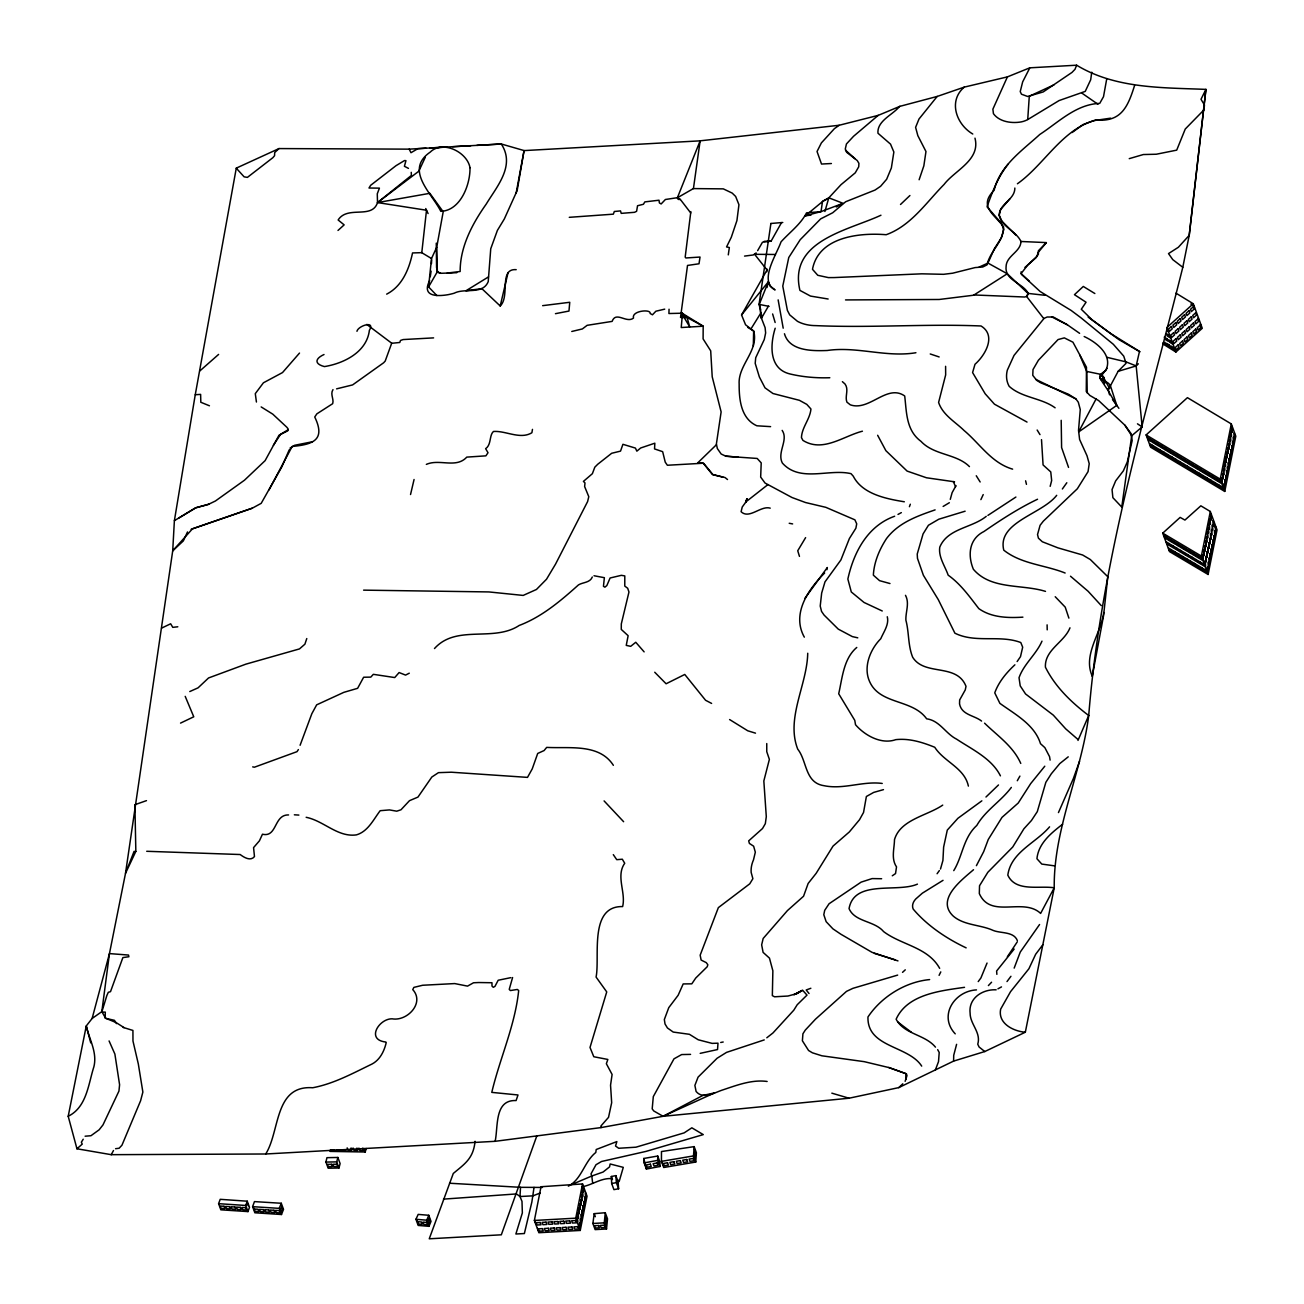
<?xml version="1.0" encoding="UTF-8"?>
<svg xmlns="http://www.w3.org/2000/svg" width="1304" height="1304" viewBox="0 0 1304 1304"><rect width="100%" height="100%" fill="white"/><g stroke="black" fill="none" stroke-linecap="round" stroke-linejoin="round"><path stroke-width="1.5" d="M661.454 1161.359L661.47 1151.546L694.168 1146.623L696.401 1152.769L695.749 1162.043L663.703 1167.504L661.454 1161.359L693.5 1155.914L694.168 1146.623M1021.081 271.835L1021.472 274.345L1040.152 291.509L1071.171 310.466L1081.114 317.899L1113.323 344.289L1123.738 356.139L1126.053 363.311L1118.164 371.265L1107.976 390.385L1116.762 405.381L1078.652 431.934L1096.093 398.926M1014.854 188.037C1014.903 199.854 999.174 203.734 999.19 215.356C1001.896 227.026 1016.305 231.264 1020.934 241.436C1020.82 251.949 1006.183 255.763 1006.085 266.75C1004.65 280.099 1022.45 283.049 1027.992 292.927L1027.324 296.187L1024.732 297.019L975.278 295.014L939.206 299.48L845.53 299.92M659.954 1166.493L657.705 1160.364L657.721 1156.029L643.785 1158.474L644.16 1162.907L646.409 1169.052L659.954 1166.493L659.971 1162.157L657.721 1156.029M1076.615 65.216L1075.001 69.308L1071.986 72.421L1043.216 91.932L1027.666 96.48L1021.472 94.214L1020.233 91.606L1022.662 81.875L1029.834 67.824L1076.615 65.2C1115.572 88.754 1161.913 87.564 1205.923 89.389L1189.215 235.339L1182.793 267.32C1145.76 415.291 1100.869 562.643 1088.726 715.472C1081.342 773.696 1053.485 828.627 1054.235 887.796L1025.335 1032.214L984.813 1051.529L953.615 1061.097L898.749 1087.617L848.986 1098.229L663.084 1116.305L601.03 1127.585L495.145 1141.31L265.706 1153.991L111.231 1154.676L76.952 1148.775L68.199 1116.289L86.276 1025.938L92.128 1018.473L101.826 1011.643L109.454 953.599L125.51 873.338L172.715 550.81L174.377 520.72L195.241 394.819L236.285 168.135L279.007 148.575L409.163 149.145L426.033 148.2M766.752 743.557L766.752 751.674L769.376 759.401L763.834 780.966L766.296 816.663L765.334 823.655L762.514 828.529L748.692 840.868L749.392 843.427L753.63 846.198L755.326 852.18L753.5 859.858A42.152 29.747 -20.1 0 0 751.169 872.441L752.881 878.7L749.751 883.819L718.357 907.633L700.166 955.18L701.128 960.054L706.263 962.629L707.844 964.764L707.208 966.753L695.733 978.049L691.805 983.835L683.182 983.933L678.145 995.262L668.773 1007.65L664.339 1019.532L665.024 1023.966L667.436 1027.959L673.223 1032.067L689.408 1034.3L698.227 1039.777L712.114 1043.379L717.999 1043.184L717.526 1049.557L700.183 1053.355M753.321 345.919L753.647 330.939L747.714 327.353M431.477 263.587L431.657 259.822M542.399 1187.439L520.524 1187.325L519.986 1196.518L521.991 1201.359L522.35 1212.916L515.879 1234.008L524.371 1233.535L531.869 1201.978L534.037 1187.39M1103.754 612.521C1101.016 633.532 1082.613 654.804 1092.263 676.189M1092.279 676.14L1103.543 615.781L1107.813 576.743L1090.323 559.53L1082.63 554.999L1057.935 547.859L1042.336 541.763L1038.424 538.177L1037.528 534.558L1040.087 525.316L1043.314 521.176L1077.332 488.772L1088.058 471.624L1089.231 463.686L1086.998 455.732L1079.614 439.497L1078.522 430.369L1080.266 409.554L1078.31 402.219L1075.898 398.926L1068.481 394.248L1040.543 382.724L1036.713 380.344L1032.768 375.34L1033.013 369.554L1038.408 360.246L1058.066 339.562L1064.325 337.883L1072.931 342.186L1086.476 367.239L1086.265 391.493L1089.834 395.438L1098.653 400.589L1124.912 425.218L1131.024 433.564L1132.182 440.54L1127.292 461.926L1123.347 470.891L1115.653 480.899L1112.051 489.57L1112.882 497.672L1121.766 507.077L1131.693 435.764L1124.928 425.218M807.73 653.255C807.094 684.959 785.66 718.211 797.722 749.132C807.241 761.112 804.698 782.856 824.095 785.709C843.606 789.768 862.775 780.884 882.221 783.443M1027.731 119.463L1029.28 96.268L1054.056 84.809M690.843 211.59L685.187 257.084L685.839 257.98L700.036 257.051L699.009 263.783L687.518 265.445L680.525 317.41L687.143 317.54L703.182 326.196L703.101 338.91L710.696 350.825L712.212 376.791L721.128 411.917L716.385 444.012L717.363 448.576L721.177 454.02L726.002 456.27L757.184 458.454L761.21 462.887L760.672 477.085L765.057 483.05L792.033 497.525L805.513 502.529L825.839 507.337L854.902 519.84L856.712 523.849L855.88 528.218L849.393 538.536L840.901 559.954L824.976 581.894L821.667 593.076L820.216 606.05L821.553 611.413L824.079 615.064L838.276 629.131L852.343 636.596L857.771 637.835M775.195 328.217C770.11 344.582 768.643 368.918 790.045 373.971A138.126 97.49 -20.1 0 0 829.817 377.736M669.05 309.227L668.919 313.53L682.481 313.204L681.226 327.532L703.182 326.196L681.356 312.764L689.686 326.848L687.126 317.573L681.356 312.764M606.523 1228.987L604.274 1222.842L605.268 1212.72L594.216 1213.649L592.88 1223.478L595.129 1229.607L606.523 1228.987L607.517 1218.849L605.268 1212.72M1106.672 79.202L1103.51 96.692L1099.728 103.375C1076.061 104.287 1058.685 122.12 1039.777 134.475C1022.206 150.547 999.875 165.706 994.137 190.286C978.505 205.885 993.338 213.579 1003.558 226.717C1004.113 241.24 989.948 251.053 986.998 264.891L982.76 266.994L975.099 267.581L952.735 273.188L943.574 274.313L921.765 273.824L834.136 277.573L828.399 277.605L817.771 275.291L812.49 269.309C818.602 236.709 859.613 232.536 886.182 234.72C910.974 225.771 926.329 202.413 944.096 184.418C954.919 170.188 980.657 160.099 974.984 138.142M766.85 271.819L767.127 269.146M436.873 295.584L428.576 286.913L431.51 258.534L436.726 247.238L443.197 211.786L429.847 193.318L377.508 202.576C372.015 219.659 347.581 205.103 338.143 219.985L344.142 224.875L337.997 230.449M495.145 1141.277C498.307 1126.77 494.183 1099.533 516.091 1100.56L517.998 1094.969L491.787 1092.377C499.807 1058.408 515.031 1025.71 518.682 990.518L517.329 989.459L510.402 990.551L509.228 989.394L512.586 977.527M728.284 254.883L729.343 247.515L726.556 246.945L731.299 237.263L736.923 220.588L738.944 204.712L735.652 196.464L732.196 193.09L723.312 188.868L693.435 188.591L700.134 140.832L839.157 125.265L878.228 115.371L899.874 106.341L937.185 96.447L964.308 87.107L1007.405 76.887L1029.834 67.808M770.892 223.489L759.156 303.75L761.438 318.225L765.106 327.663L765.644 332.927L764.274 339.513L755.717 357.72L755.195 363.343L759.384 377.019L765.008 387.842L772.962 393.515L799.401 400.312L806.785 404.37L810.941 409C810.012 419.301 801.83 427.321 801.455 437.622L802.938 440.393C822.71 452.83 843.264 436.139 862.417 431.2M430.255 276.79L431.102 271.118M429.668 280.572C421.257 296.807 437.378 296.513 448.022 294.688A54.312 38.338 -20.1 0 0 454.167 293.221C464.925 287.63 482.578 295.193 488.234 281.631L490.744 248.738L497.394 230.4L504.338 218.942L517.166 190.531L524.061 150.596L700.134 140.848L677.379 197.784L680.329 199.43L690.729 212.959M826.948 569.701L827.323 567.517L804.861 598.389M532.472 429.375L531.885 432.749C520.198 439.856 505.707 430.532 493.466 431.477C489.13 435.21 491.543 444.713 485.642 448.674L488.006 452.716L485.903 455.846L466.783 457.117C456.156 468.788 439.497 458.535 426.343 464.387M516.123 193.22L524.061 150.563L501.306 143.994L417.899 148.656L410.988 152.715L409.179 149.129M746.98 498.845L745.611 502.382L746.98 498.796L745.969 501.828L767.942 484.599M516.205 269.667C498.536 268.249 510.304 296.464 500.214 305.984L481.828 288.624L465.935 290.776L488.511 276.888M534.379 1220.462L541.013 1186.738L582.546 1183.934L587.044 1196.192L580.247 1230.438L538.862 1232.72L534.379 1220.462L575.749 1218.164L580.247 1230.438M575.749 1218.164L582.546 1183.934M1208.107 574.477L1201.375 556.074L1210.308 511.494L1200.854 505.822L1184.928 520.068L1180.136 517.395L1162.728 533.157L1169.46 551.559L1208.107 574.477L1217.039 529.88L1210.308 511.494M1224.749 491.429L1220.251 479.155L1231.302 423.93L1187.422 397.671L1146.118 434.933L1150.601 447.19L1224.749 491.429L1235.801 436.188L1231.302 423.93M767.029 287.516L768.333 281.827L770.028 285.983L774.609 289.537M325.918 1162.076L326.945 1157.675L337.866 1157.463L340.116 1163.592L338.958 1168.009L328.168 1168.221L325.918 1162.076L336.709 1161.88L338.958 1168.009M410.532 494.526L414.069 479.497M500.198 306.032L508.071 272.585M1050.176 486.343L1051.66 480.54L1050.763 471.918L1043.07 464.941L1041.505 439.644M336.709 1161.88L337.866 1157.463M956.598 1044.325L953.713 1055.343L953.599 1061.13M92.128 1018.473L109.454 953.599L128.493 955.05L128.9 956.729L122.869 957.592L110.514 991.659L108.297 992.311L106.879 995.474L101.793 1012.034L105.298 1012.132L105.151 1018.033L116.04 1022.532L124.043 1027.601M950.274 499.351L952.132 492.635L956.028 485.593M1014.17 968.106L1020.266 952.067L1039.565 924.52M824.91 211.476L828.806 197.817L843.036 203.31L820.982 211.639L806.557 212.829C800.689 224.321 789.605 232.357 781.031 241.859C776.483 254.883 758.504 281.191 775.081 289.977M329.961 1151.399L365.202 1152.002L366.294 1148.563M536.906 1135.67L501.323 1234.806L429.244 1238.8L453.287 1173.47C464.827 1163.755 473.401 1158.555 475.047 1141.31M306.782 638.553L304.892 644.192L299.464 648.919L245.853 664.16L208.542 677.966L198.061 687.844L189.765 691.56M919.124 179.74L923.851 165.836L925.97 151.525L917.837 135.649L915.604 127.352L918.994 119.023L937.201 96.414M247.972 1211.595L245.739 1205.466L247.255 1201.196L220.213 1199.321L218.599 1203.674L220.832 1209.819L247.972 1211.595L249.488 1207.325L247.255 1201.196M940.494 869.018L942.922 860.461L943.623 847.127L947.291 830.094L957.918 818.293L981.847 800.835M976.403 865.66L983.689 851.642L988.269 839.483L1001.994 817.38L1018.212 803.052L1030.665 783.639L1044.781 766.214M909.41 506.702L910.322 504.224M252.601 1206.656L254.459 1201.603L281.273 1203.266L283.522 1209.395L281.485 1214.513L254.85 1212.785L252.601 1206.656L279.252 1208.368L281.485 1214.513M279.252 1208.368L281.273 1203.266M187.515 531.934L183.31 540.932L172.698 550.826L192.47 528.821L252.291 508.185L261.191 503.344L281.762 466.995L289.243 449.831M300.099 745.269L311.835 713.712L316.66 704.845L343.848 692.342L357.622 688.316L363.637 677.232L370.792 677.118L373.335 674.331L394.737 677.558L399.105 672.554L405.577 675.097L409.277 673.19M265.706 1153.991C280.132 1131.236 274.084 1085.026 312.715 1087.748C333.775 1083.787 352.862 1073.274 371.982 1064.048C380.034 1059.826 384.256 1051.073 386.228 1042.581L385.837 1042.026C365.511 1039.875 379.219 1018.391 392.211 1018.831C407.255 1021.472 424.908 1002.906 412.765 989.606L413.873 987.389L422.659 985.254L454.737 983.575L467.533 986.117L473.515 982.776L478.764 982.531L491.967 982.743L491.999 986.068L493.303 987.307L494.966 986.378L498.177 980.249L510.858 977.641M760.835 310.238L759.254 304.37L768.333 281.827L741.552 314.965L745.562 324.777L753.761 331.183C758.798 351.118 737.901 364.973 739.156 384.207C739.075 399.497 740.916 418.666 756.874 425.789L770.599 426.636M987.046 963.053L980.901 977.967L978.228 981.586M805.611 537.623L797.738 550.744L799.466 556.384M428.983 1226.331L426.734 1220.202L428.788 1215.279L418.193 1214.399L415.927 1219.289L418.176 1225.434L428.983 1226.331L431.021 1221.408L428.788 1215.279M979.108 267.092L987.959 263.082L1007.275 273.758L1027.992 293.4L1026.688 296.546L1043.787 318.616M1134.578 85.477C1127.764 107.335 1121.016 122.12 1096.093 120.033C1062.336 128.754 1044.553 164.548 1017.413 183.766M1077.984 740.444L1088.726 715.472M987.959 263.082L994.284 248.836L1001.358 237.833L1003.721 229.422L1001.325 223.196L987.046 206.798C992.295 191.949 998.114 176.61 1008.155 164.141M905.139 1081.309L906.997 1075.653L906.443 1073.86L888.904 1067.569L864.275 1061.668L821.911 1055.8L812.392 1052.801L808.561 1050.486L802.384 1040.771L802.922 1033.795L805.269 1030.111L815.489 1019.174L846.492 991.382L852.914 988.334L897.657 975.099M1058.457 812.588L1073.339 778.618L1079.549 761.308M980.885 499.628L983.216 494.591M425.234 157.393L418.796 171.231L377.508 202.576L377.28 193.807L379.431 188.135L368.983 188.02L370.678 185.282L396.008 165.69L404.484 160.571L405.935 160.653L404.419 166.293L408.462 168.379M135.812 851.447L125.51 873.338L134.051 851.43L135.844 851.414L134.899 804.731M180.539 723.101L193.758 716.792L185.201 696.352M935.375 1069.965L938.521 1061.619L939.206 1052.491L937.674 1049.655M939.092 975.343L940.787 971.904M1069.981 627.811C1064.292 642.383 1044.471 649.767 1045.417 667.192C1055.213 686.866 1071.383 702.416 1088.726 715.521M757.624 250.661L762.481 242.218L771.316 241.142M1040.608 913.452L1054.235 887.796C1039.125 885.416 1015.637 892.246 1007.813 875.131C1010.991 851.985 1035.963 842.971 1049.573 826.834M269.064 489.848L292.161 446.441C313.775 444.517 325.625 439.546 314.737 416.987L316.872 413.841L332.667 403.686C334.215 399.073 329.896 394.281 332.993 389.619M111.215 1154.725L113.497 1150.519M298.372 749.572L297.002 751.658L254.41 767.208L252.699 766.882M781.52 222.593L771.251 240.865L764.16 241.37M1017.299 780.721L1019.907 776.108M741.552 314.965L767.013 269.961L754.608 254.313L775.44 254.476M1007.405 76.887L992.882 109.161L993.436 113.676C998.994 121.37 1010.176 123.342 1019.239 122.201A15.99 11.296 -20.1 0 0 1029.215 118.664L1059.109 100.555L1085.238 91.394L1090.682 79.788L1091.758 72.209M428.576 286.913L437.345 271.705L436.726 247.238M761.226 313.286L761.438 318.241L768.382 306.195M1041.994 641.144C1036.158 654.526 1023.836 663.948 1019.027 677.721L1020.217 685.871L1025.547 693.956L1053.322 715.146L1065.694 728.838L1077.837 739.352M751.137 328.641L761.357 312.194M83.228 1139.223L81.353 1142.222L82.233 1144.113L76.936 1148.808M1010.942 976.288L1006.998 981.57M745.643 502.333L742.237 507.012L741.096 511.706C749.262 519.628 760.754 505.284 770.224 508.152M273.384 445.283L280.604 434.265L288.233 429.701M1007.356 956.777L1017.25 941.895M592.309 577.036C589.978 582.855 583.002 582.154 578.487 584.893C560.638 600.899 541.91 616.841 519.188 625.464C493.303 642.497 456.384 624.078 434.493 648.544M1107.014 368.364L1099.696 377.997L1107.976 390.385M953.762 870.632C962.662 856.109 963.2 837.836 976.81 825.432C985.433 810.387 1000.95 801.308 1011.35 787.404M542.643 305.658L569.75 302.283L568.968 311.053L555.455 313.677M1017.12 661.552L1020.494 656.662L1022.678 647.192L1020.787 642.53C999.744 634.51 975.751 643.459 954.903 633.19L938.277 599.612L923.379 575.276L917.462 558.324L917.234 554.021L923.069 533.939L928.432 525.267L938.831 519.204L965.123 511.201M1062.369 488.984L1066.819 482.757M937.087 873.729L939.353 870.583M1042.825 944.781L1035.653 954.284L1028.905 968.758L1010.535 991.692L1000.673 1009.117C997.658 1023.347 1013.159 1031.236 1025.319 1032.23M964.308 87.091C947.975 100.881 956.191 124.287 972.768 134.019M1009.899 198.713L1000.608 209.618L999.19 215.225L1001.863 221.109L1015.718 234.981M824.65 573.026C808.35 589.229 791.3 613.776 804.323 637.151M299.512 353.074L282.512 372.569L263.424 382.789L255.291 393.645L256.432 402.023M1014.153 949.084L996.615 971.007L996.875 974.349M973.517 869.719C961.309 880.298 935.538 899.646 953.387 916.223C964.406 925.53 980.412 924.601 993.24 930.453C1000.836 933.534 1013.844 931.333 1017.381 940.673M909.915 195.518L900.51 204.483M988.399 985.579L991.578 982.222M902.792 1083.787L898.749 1087.634M1046.346 242.625L1038.375 250.792L1038.391 254.166L1035.946 257.817L1024.944 267.418M985.971 797.021L998.489 784.959M856.761 647.452C843.558 658.634 842.351 677.901 838.7 693.777L854.772 720.362L855.522 724.731C864.829 735.537 881.471 744.763 895.799 739.645C909.377 738.145 922.466 742.302 934.74 747.257C944.161 761.976 964.52 767.795 968.383 786.1M1135.621 366.457L1138.327 363.816M716.434 444.713L697.803 462.806L703.638 463.327L712.978 474.705L722.905 477.117M1014.887 664.812C1006.411 672.734 998.685 681.862 994.756 692.864L999.891 703.361C1015.115 714.364 1034.626 724.649 1040.494 743.688L1044.863 747.648L1049.557 756.646L1050.111 760.118M756.157 252.927L753.288 254.965L744.551 256.089M289.993 448.12L294.688 445.267L312.406 441.763M902.531 972.344L905.269 969.834M218.599 354.427L200.066 370.743M1193.29 303.75L1166.917 327.5L1175.898 352.031L1202.272 328.282L1193.29 303.75L1175.996 293.172M878.244 115.322L853.582 136.268L846.443 143.962L845.285 149.015L846.638 152.275L857.233 160.539L858.928 163.342L858.717 166.798L855.245 172.845L841.015 184.679L828.138 198.583L822.514 201.386L821.031 211.607L805.318 215.779L823.215 200.995L828.806 197.817M1101.277 379.953L1104.195 377.378M1056.696 495.324C1042.108 514.232 996.924 522.154 1003.77 550.158C1021.244 564.094 1044.96 564.925 1065.14 573.026M568.365 1186.167C581.812 1179.224 584.208 1161.652 595.798 1152.475L596.205 1149.509L616.857 1141.587L615.537 1146.037L618.699 1148.27L635.944 1147.194L684.127 1132.883L691.853 1127.813L703.263 1134.61L646.002 1151.399L601.535 1161.489L595.993 1164.733L591.005 1173.861L591.788 1176.012L603.116 1172.019L609.555 1166.884L610.158 1163.983L623.279 1167.357L619.139 1181.587L617.493 1179.615M1131.693 435.764L1142.174 426.881L1136.175 365.935L1139.484 351.428L1110.633 333.514L1092.181 319.904L1081.293 309.26L1086.053 302.235L1074.463 294.688L1083.298 286.456L1094.855 293.53M766.801 1037.788L772.962 1032.964L793.794 1010.192L797.2 1004.748L806.997 995.115L802.563 990.176L797.249 993.518L787.991 996.028L774.527 996.794L772.343 995.62L772.864 970.795L769.458 958.13L763.101 952.376L761.65 944.846L763.182 938.456L787.453 910.567L803.557 896.239L808.138 883.476L816.174 873.305L833.028 846.1L849.311 831.968L859.532 819.694L863.541 812.473L866.378 796.499L873.696 792.408L883.476 789.637M279.007 148.526L274.704 152.568L274.557 155.714L272.878 157.67L247.401 177.393L244.125 176.839L236.268 168.183M1068.237 756.842L1059.777 763.59L1051.334 773.761L1045.841 782.335L1037.299 811.626L1031.448 820.509L1023.884 828.822L1012.719 847.029L987.829 872.294L979.532 885.742L979.32 893.582C990.714 919.173 1022.548 897.38 1040.217 913.028M1062.63 824.209C1051.252 833.044 1038.44 843.313 1036.941 858.733L1041.782 864.079L1054.284 865.823M899.89 106.309L899.157 106.879C892.588 114.882 876.875 120.962 877.967 133.236L890.534 144.141L893.859 152.014L891.365 167.955L886.655 179.251L880.607 186.276L875.033 190.058L845.66 201.745L832.702 212.764L820.672 218.876L800.216 239.691L788.757 257.524L782.775 286.098L787.388 310.401L789.719 314.883L797.445 321.306A40.831 28.818 -20.1 0 0 815.864 325.625C870.844 328.021 926.362 323.685 981.048 325.984C996.794 335.617 985.123 355.356 975.001 364.272L972.588 372.569L985.172 393.775L994.463 404.191L1027.03 422.072M324.011 354.525C315.193 358.502 313.971 363.881 324.419 366.587C343.718 363.474 366.815 352.194 369.374 330.336C375.715 320.034 358.046 325.837 356.954 331.297M1072.116 132.535L1082.988 124.597L1093.893 120.604L1110.633 118.175M1015.897 497.052L987.91 515.39M839.157 125.314L834.397 128.656L821.39 142.902L817.037 151.508L821.52 164.043L831.398 163.522M892.295 875.783L895.538 873.566L896.516 866.883C890.925 858.668 894.365 848.741 894.495 839.662C900.249 819.531 927.144 815.799 942.727 805.106M386.669 294.133C402.219 286.212 409.146 268.999 412.537 252.943L422.235 252.65M68.199 1116.273C86.814 1107.145 88.297 1084.146 93.904 1066.705C97.425 1052.328 89.308 1039.5 86.276 1025.971L90.742 1042.874M973.713 295.16L1007.275 273.758M943.036 880.33L922.384 893.159L915.734 899.01A14.002 9.878 -20.1 0 0 913.207 909.1C927.274 925.726 946.622 938.619 966.15 947.861M179.104 517.835L195.535 507.875L208.004 504.566L215.388 501.013L244.451 480.231L265.12 460.638L279.007 435.226L287.76 430.825L288.135 428.902L286.815 427.223L272.797 414.167L261.175 406.929M174.394 520.671L195.877 507.745L209.259 504.029M943.134 506.441L949.345 502.725M986.231 516.368C971.773 528.12 947.584 528.25 939.76 547.175C938.293 557.069 945.058 566.148 948.171 575.162C960.836 584.176 969.54 596.678 978.815 608.609C991.447 617.656 1007.992 618.096 1022.906 617.151M677.379 197.784L693.451 188.542M1037.544 499.236C1018.652 508.267 1001.162 519.66 983.917 531.527C968.839 539.008 967.633 555.439 973.371 569.261C991.024 589.962 1021.602 583.947 1045.498 591.38M997.935 988.839L1001.488 986.9M836.239 206.994L841.341 204.223M161.566 628.12L170.661 623.785L172.78 627.354L177.8 626.784M894.658 516.237C867.453 525.887 853.647 552.505 847.861 579.058L851.3 591.967L864.047 602.464L882.254 610.989M898 514.428L901.341 512.619M663.084 1116.305L702.856 1095.441L714.625 1092.866L663.084 1116.305L653.744 1110.943L652.196 1108.873L653.304 1096.615L673.972 1058.848L681.666 1054.561L690.566 1054.382M612.391 1178.669C601.128 1177.512 592.195 1185.238 581.649 1186.836M433.596 337.883L403.132 339.562L400.524 340.442L399.774 342.479L391.673 343.294L385.202 361.078L383.62 362.789L352.602 384.908L336.595 388.853M880.95 215.225C848.187 230.515 788.187 240.653 799.922 290.385L810.485 296.073L828.138 299.007M764.242 1039.907L726.556 1052.377L717.102 1058.245L698.064 1077.153L694.885 1085.401L696.108 1091.481C702.84 1099.549 713.956 1093.013 721.552 1090.323C736.108 1085.531 751.544 1079.304 767.127 1081.472M571.592 1184.586L591.788 1176.012L592.668 1183.184M540.247 1192.964L533.043 1195.833L519.986 1196.518L516.498 1193.926L443.49 1199.126M935.115 509.88C917.071 516.123 898.472 522.725 886.524 538.552C879.434 549.391 874.022 562.106 873.354 575.162L879.548 580.655L889.98 583.54M252.308 508.185L191.117 529.294M134.915 804.698L146.472 800.64M810.843 988.269L806.198 989.981L809.034 993.518M1118.131 371.33L1136.175 365.935L1125.955 361.86L1106.672 357.247M85.102 1136.208L90.97 1135.719L99.137 1129.802L102.983 1124.912L118.941 1091.089L119.593 1084.749L114.882 1054.056L109.08 1040.934M1129.248 158.648L1143.315 154.54L1156.322 154.231L1176.713 150.139L1185.254 129.031L1203.967 109.895L1204.456 104.956L1201 99.283L1205.923 89.357L1189.215 235.339L1178.36 247.271L1168.514 253.595L1172.785 259.643L1182.793 267.287M571.771 331.477L582.383 328.934L587.126 325.332L612.13 321.387C615.961 310.743 626.507 323.702 633.483 318.062C631.38 310.645 651.364 308.836 650.109 313.482L652.473 314.802L655.879 311.216L664.714 309.146M917.429 884.128C897.201 893.061 854.316 879.092 849.051 908.611C854.821 922.124 874.365 920.575 883.607 931.594C901.602 945.155 927.894 947.111 939.662 968.35M611.348 1176.501L615.83 1175.621L618.08 1181.75L618.618 1188.775L613.923 1189.639L611.674 1183.51L611.348 1176.501L612.472 1179.566M644.16 1162.907L657.705 1160.364M720.721 1042.483L723.198 1042.01M611.674 1183.51L616.368 1182.646L618.618 1188.775M976.468 989.899C954.332 991.056 938.277 1015.897 955.229 1033.844M929.638 979.581C905.139 981.912 881.308 996.941 867.959 1016.99C867.03 1047.731 908.334 1045.384 921.7 1066.118M996.158 989.817C982.45 989.084 968.318 998.228 970.111 1013.192C970.127 1024.39 981.276 1032.377 977.755 1044.178L979.092 1047.014L984.83 1051.578M115.567 1148.71L119.137 1148.237L121.957 1145.205L140.587 1100.788L142.869 1092.067L138.322 1063.982L132.975 1041.032L132.926 1030.437L123.179 1027.422M805.318 215.779L811.023 215.078M447.272 273.058L460.149 271.493C460.067 246.749 472.325 223.75 486.229 204.092C497.085 186.162 515.52 165.657 501.306 144.027L476.889 145.363M288.575 814.935C273.693 814.511 277.328 837.755 262.463 834.218L259.431 840.819L253.563 847.616L254.476 856.581C250.466 861.553 243.946 857.331 240.164 854.527L146.716 851.284M964.52 987.324C940.657 990.812 907.421 994.088 896.125 1019.223C904.226 1034.496 924.797 1034.251 935.473 1047.145M195.258 394.753L200.62 394.378L200.816 402.268L209.439 405.788M770.908 223.473L782.775 222.495M915.93 352.732C886.101 357.687 856.924 346.114 827.176 350.499C812.376 351.02 789.442 351.2 784.454 333.742M569.277 217.328L613.336 214.166L614.331 211.492L620.508 210.906L621.226 213.367L634.559 212.307L636.613 211.297L637.542 205.739L643.426 204.272L644.844 201.892L659.009 200.213L659.384 202.935L661.144 203.962L665.399 199.496L677.053 197.735L678.292 199.43L680.313 199.447M430.108 147.971L444.354 147.173M452.488 146.716L470.793 145.706M592.88 1223.478L604.274 1222.842M436.269 243.18L436.563 267.467L437.671 272.34L440.752 273.302L456.791 272.699M881.634 878.733L872.131 878.586L861.145 882.123L829.067 903.754L824.698 910.355L823.802 914.707L826.149 921.667L832.914 928.839L840.868 934.218L872.034 952.344L897.983 960.901M294.345 814.804L298.877 815.082M363.604 590.141L488.902 591.934L523.181 595.423L536.449 589.473L546.523 579.221L555.569 564.078L587.599 501.584L588.789 496.694L584.632 486.571L584.991 482.904L583.41 481.404L592.375 473.694L594.82 467.174L597.754 464.24L611.69 453.27L620.525 451.119L622.921 444.305L635.423 448.087L636.841 451.151L640.671 447.989L654.836 443.197L654.543 448.918L662.66 451.673L665.236 462.154L667.371 465.251L703.28 463.23L712.408 474.477L725.04 477.541L727.518 479.53M330.385 1149.883L334.297 1149.949M336.253 1149.981L340.165 1150.046M342.137 1150.079L346.033 1150.144M520.524 1187.325L449.57 1183.233M1020.918 241.484L1046.362 242.593L1038.114 252.487L1036.973 256.269L1027.845 264.94L1021.065 273.595L1029.426 281.305M254.182 1209.004L258.029 1209.248L258.877 1211.546L255.03 1211.302L253.807 1207.977M218.599 1203.674L245.739 1205.466M725.464 456.09L738.211 457.199M415.927 1219.289L426.734 1220.202M417.573 1221.669L421.388 1221.978L422.219 1224.277L418.421 1223.967L417.198 1220.674M1027.992 293.4L1044.96 295.291M904.324 501.779C885.954 498.78 862.4 494.086 853.256 476.172L851.007 473.662C828.888 468.462 800.004 482.855 782.367 463.05C776.744 452.374 788.773 440.035 782.155 430.385M789.213 523.279L792.62 523.915M954.561 481.812L926.476 477.769L907.111 471.086L885.872 450.662L877.641 435.275M1079.793 355.047L1086.705 371.428L1101.978 374.59L1109.622 388.559M769.083 306.375L759.27 304.419M831.838 1093.159L849.002 1098.212M874.348 953.387L895.277 959.858M930.241 353.971L939.157 356.954M888.741 1067.487L905.693 1073.551L906.101 1079.256M306.163 817.298C323.832 820.852 337.72 837.494 356.383 834.886C368.005 831.544 373.514 819.417 380.181 810.697L389.456 809.914L396.742 811.186L400.98 809.784L409.489 800.672L417.948 797.103L431.82 777.037L438.454 772.653L451.298 772.212L527.501 777.38L532.228 768.904L537.704 753.451L544.094 750.55L546.686 747.388C569.343 748.643 599.204 743.247 613.369 765.318M594.005 575.749L604.371 577.688L603.459 586.295L604.893 587.175L606.849 585.561L610.093 577.998L621.356 575.325L624.795 575.912L624.779 586.083L627.68 588.267L628.968 592.016L621.307 623.931L621.274 629.424L628.137 635.7L626.246 645.382L630.68 646.344L635.765 642.269L644.127 651.87M1012.621 469.147C991.464 462.936 980.005 443.865 964.129 430.548C955.147 421.762 942.808 415.031 938.603 402.463L945.661 374.9L945.596 366.31M755.505 733.158L747.762 730.794L729.604 719.547M711.609 703.426L705.562 700.264L684.763 674.461L666.099 683.769L654.738 672.245M437.345 271.705L440.736 273.318M1075.898 398.877L1035.751 379.366M1051.627 316.807L1067.438 324.843L1079.614 333.335M1084.178 336.53C1096.615 342.316 1113.502 355.291 1105.629 370.727C1087.715 381.42 1116.957 379.969 1108.058 388.804L1109.557 394.835M1162.728 533.157L1201.375 556.074M1146.118 434.933L1220.251 479.155M1067.454 324.81L1053.273 317.019L1047.177 317.002L1044.08 318.372L1014.023 355.421L1007.324 370.157A40.538 28.607 -20.1 0 0 1009.198 386.343C1021.912 397.899 1041.472 397.867 1055.115 407.81M431.51 258.534L421.779 252.699L426.506 210.237L377.508 202.576L411.396 175.437L411.249 172.324M1190.829 304.011L1193.6 305.723L1194.448 308.021M1163.038 342.838L1165.792 344.549L1164.961 342.251M1163.184 344.109L1175.898 352.031M1139.989 351.819L1118.979 339.659L1088.155 317.1M1137.463 423.816L1142.157 426.93M1082.141 93.301L1097.968 104.271M981.57 721.063C974.186 715.228 961.635 715.081 959.532 703.85L959.662 699.955L965.27 689.897L966.003 686.328C956.729 662.725 924.65 676.466 912.67 657.232C907.894 645.464 909.149 632.391 905.889 620.182C905.514 611.821 909.768 603.296 905.498 595.325M366.766 324.419L391.787 343.262M897.739 1021.961L911.349 1032.23M1070.502 576.221L1088.123 591.282L1101.261 605.61M1055.213 596.727L1065.221 607.142L1068.889 618.112M845.514 150.204L855.277 158.892M842.384 381.664L845.008 383.995C849.165 389.668 844.633 396.22 846.915 402.137L850.306 404.827C869.491 411.575 886.948 383.539 904.699 395.976C906.655 411.934 905.921 430.238 920.95 441.322C934.12 455.438 956.435 453.564 969.459 466.62M604.094 800.917L623.622 821.716M984.585 723.182C997.462 735.798 1013.143 746.181 1020.771 763.41M601.014 1127.601L600.981 1125.922L608.528 1117.365L611.674 1102.711L610.549 1085.189L612.098 1074.463L606.36 1063.722L607.843 1059.451L593.793 1056.745L590.011 1047.454L606.735 991.904L596.075 977.055C600.15 957.364 588.577 905.824 622.627 906.573C626.132 892.572 615.602 876.141 624.714 863.264L622.318 859.222L616.743 859.678L613.304 854.642M980.152 481.975L976.256 475.748M1112.491 399.529L1118.897 408.315M1037.153 430.027L1039.989 434.623M1000.429 775.847C991.774 758.52 972.148 749.49 956.517 739.107C945.498 733.549 939.711 720.558 926.655 718.814C912.115 698.569 879.255 705.122 869.246 680.737C863.313 666.491 870.339 649.196 880.77 638.716C883.704 631.902 889.295 624.404 887.274 616.743M101.826 1011.643L105.673 1018.326L114.426 1020.315L116.48 1023.624M425.74 208.542L428.087 213.563M953.305 481.551L955.587 486.718M1198.099 317.98L1198.93 320.295M1200.348 324.125L1201.18 326.424M1231.563 425.87L1232.394 428.168M1166.966 329.293L1167.797 331.591M1214.676 525.479L1215.524 527.778M1164.309 534.803L1165.14 537.101M1104.309 380.328L1105.156 382.626M694.282 1149.036L695.13 1151.334M693.5 1155.914L695.749 1162.043M662.302 1162.712L663.149 1165.026M643.785 1158.474L646.409 1169.052M594.216 1213.649L595.325 1216.714M535.325 1222.19L536.172 1224.505M537.574 1228.335L538.422 1230.634M364.077 1148.938L365.202 1152.002M362.805 1148.139L363.653 1150.454L359.757 1150.389L358.91 1148.074M356.937 1148.042L357.785 1150.356L353.873 1150.291L353.042 1147.976M351.069 1147.944L351.901 1150.242L348.005 1150.177L347.157 1147.879M247.304 1203.445L248.151 1205.744M772.62 313.971L775.146 322.512M1110.16 384.957L1116.762 405.381M1068.546 467.402L1061.603 447.565L1061.195 420.328M1101.978 374.59L1104.586 383.539M1025.612 480.801L1026.46 484.354M778.146 299.887L783.199 328.184M615.83 1175.621L616.368 1182.646M1086.705 371.428L1087.226 392.944M1047.096 624.861L1047.21 629.848M761.389 314.199L761.438 318.225M469.994 167.678C470.353 184.875 460.328 210.71 440.817 211.329C431.673 193.041 404.207 169.976 430.222 152.112C442.545 139.87 467.223 151.998 469.994 167.678M694.624 1154.366L695.244 1159.712L694.624 1154.366M694.951 1149.72L695.57 1155.083L694.951 1149.72M605.529 1221.082L606.067 1226.445L605.529 1221.082M606.018 1216.013L606.556 1221.375L606.018 1216.013M577.33 1216.779L577.558 1222.174L577.33 1216.779M578.177 1212.508L578.405 1217.887L578.177 1212.508M579.025 1208.221L579.253 1213.616L579.025 1208.221M579.872 1203.951L580.101 1209.33L579.872 1203.951M580.72 1199.664L580.948 1205.059L580.72 1199.664M581.568 1195.377L581.796 1200.772L581.568 1195.377M582.432 1191.106L582.66 1196.485L582.432 1191.106M583.279 1186.819L583.507 1192.215L583.279 1186.819M579.563 1222.924L579.791 1228.303L579.563 1222.924M580.427 1218.637L580.655 1224.032L580.427 1218.637M581.274 1214.35L581.502 1219.745L581.274 1214.35M582.122 1210.079L582.35 1215.458L582.122 1210.079M582.969 1205.793L583.198 1211.188L582.969 1205.793M583.817 1201.522L584.045 1206.901L583.817 1201.522M584.665 1197.235L584.893 1202.63L584.665 1197.235M585.512 1192.948L585.74 1198.343L585.512 1192.948M1202.973 554.591L1203.201 559.986L1202.973 554.591M1203.869 550.141L1204.097 555.537L1203.869 550.141M1204.766 545.675L1204.994 551.07L1204.766 545.675M1205.662 541.225L1205.874 546.604L1205.662 541.225M1206.542 536.759L1206.77 542.154L1206.542 536.759M1207.439 532.309L1207.667 537.688L1207.439 532.309M1208.335 527.843L1208.563 533.238L1208.335 527.843M1209.232 523.393L1209.444 528.772L1209.232 523.393M1210.128 518.927L1210.34 524.322L1210.128 518.927M1211.008 514.477L1211.237 519.856L1211.008 514.477M1205.222 560.736L1205.45 566.115L1205.222 560.736M1206.119 556.27L1206.33 561.665L1206.119 556.27M1207.015 551.82L1207.227 557.199L1207.015 551.82M1207.895 547.354L1208.123 552.749L1207.895 547.354M1208.792 542.904L1209.02 548.283L1208.792 542.904M1209.688 538.438L1209.916 543.833L1209.688 538.438M1210.585 533.972L1210.797 539.367L1210.585 533.972M1211.465 529.522L1211.693 534.917L1211.465 529.522M1212.361 525.056L1212.59 530.451L1212.361 525.056M1213.258 520.606L1213.486 526.001L1213.258 520.606M1221.832 477.786L1222.044 483.181L1221.832 477.786M1222.679 473.548L1222.908 478.927L1222.679 473.548M1223.527 469.293L1223.755 474.689L1223.527 469.293M1224.374 465.039L1224.603 470.434L1224.374 465.039M1225.238 460.801L1225.45 466.18L1225.238 460.801M1226.086 456.547L1226.298 461.942L1226.086 456.547M1226.934 452.292L1227.162 457.688L1226.934 452.292M1227.781 448.054L1228.009 453.433L1227.781 448.054M1228.629 443.8L1228.857 449.195L1228.629 443.8M1229.476 439.546L1229.705 444.941L1229.476 439.546M1230.34 435.308L1230.552 440.687L1230.34 435.308M1231.188 431.053L1231.4 436.449L1231.188 431.053M1232.035 426.799L1232.264 432.194L1232.035 426.799M1207.471 566.865L1207.683 572.26L1207.471 566.865M1208.368 562.399L1208.58 567.794L1208.368 562.399M1209.248 557.949L1209.476 563.344L1209.248 557.949M1210.145 553.483L1210.373 558.878L1210.145 553.483M1211.041 549.033L1211.269 554.428L1211.041 549.033M1211.938 544.567L1212.149 549.962L1211.938 544.567M1212.818 540.117L1213.046 545.496L1212.818 540.117M1213.714 535.651L1213.942 541.046L1213.714 535.651M1214.611 531.201L1214.839 536.58L1214.611 531.201M1215.507 526.734L1215.719 532.13L1215.507 526.734M1224.081 483.914L1224.293 489.31L1224.081 483.914M1224.929 479.676L1225.141 485.055L1224.929 479.676M1225.776 475.422L1226.004 480.817L1225.776 475.422M1226.624 471.184L1226.852 476.563L1226.624 471.184M1227.471 466.93L1227.7 472.325L1227.471 466.93M1228.319 462.675L1228.547 468.071L1228.319 462.675M1229.183 458.437L1229.395 463.816L1229.183 458.437M1230.031 454.183L1230.242 459.578L1230.031 454.183M1230.878 449.929L1231.106 455.324L1230.878 449.929M1231.726 445.691L1231.954 451.07L1231.726 445.691M1232.573 441.437L1232.802 446.832L1232.573 441.437M1233.437 437.182L1233.649 442.578L1233.437 437.182M1234.285 432.944L1234.497 438.323L1234.285 432.944M281.713 1206.575L280.49 1209.656L281.338 1211.954L282.56 1208.873L281.713 1206.575M429.244 1218.506L427.957 1221.587L428.804 1223.885L430.092 1220.805L429.244 1218.506M1171.399 326.522L1168.514 329.113L1169.362 331.412L1172.247 328.82L1171.399 326.522M1175.801 322.561L1172.915 325.152L1173.747 327.467L1176.648 324.859L1175.801 322.561M1180.201 318.6L1177.3 321.208L1178.148 323.506L1181.033 320.898L1180.201 318.6M1184.586 314.639L1181.701 317.247L1182.549 319.545L1185.434 316.937L1184.586 314.639M1188.987 310.678L1186.102 313.286L1186.933 315.584L1189.835 312.976L1188.987 310.678M1193.388 306.717L1190.503 309.325L1191.334 311.623L1194.219 309.032L1193.388 306.717M1173.649 332.65L1170.764 335.258L1171.595 337.557L1174.496 334.949L1173.649 332.65M1178.05 328.69L1175.149 331.297L1175.996 333.596L1178.881 330.988L1178.05 328.69M1182.435 324.729L1179.549 327.337L1180.397 329.635L1183.282 327.027L1182.435 324.729M1186.836 320.768L1183.95 323.376L1184.782 325.674L1187.683 323.082L1186.836 320.768M1191.237 316.823L1188.351 319.415L1189.183 321.713L1192.068 319.121L1191.237 316.823M1195.621 312.862L1192.736 315.454L1193.584 317.752L1196.469 315.16L1195.621 312.862M1175.898 338.779L1172.997 341.387L1173.844 343.685L1176.73 341.077L1175.898 338.779M1180.283 334.818L1177.398 337.426L1178.245 339.725L1181.131 337.133L1180.283 334.818M1184.684 330.874L1181.799 333.465L1182.646 335.764L1185.532 333.172L1184.684 330.874M1189.085 326.913L1186.2 329.505L1187.031 331.803L1189.916 329.211L1189.085 326.913M1193.47 322.952L1190.585 325.544L1191.432 327.842L1194.317 325.25L1193.47 322.952M1197.871 318.991L1194.986 321.599L1195.833 323.897L1198.718 321.289L1197.871 318.991M1178.131 344.924L1175.246 347.516L1176.094 349.814L1178.979 347.223L1178.131 344.924M1182.532 340.963L1179.647 343.555L1180.495 345.853L1183.38 343.262L1182.532 340.963M1186.933 337.002L1184.048 339.594L1184.88 341.909L1187.765 339.301L1186.933 337.002M1191.318 333.042L1188.433 335.65L1189.281 337.948L1192.166 335.34L1191.318 333.042M1195.719 329.081L1192.834 331.689L1193.682 333.987L1196.567 331.379L1195.719 329.081M1200.12 325.12L1197.235 327.728L1198.066 330.026L1200.951 327.418L1200.12 325.12M801.911 990.6L794.087 994.642L801.911 990.6M650.403 1164.195L646.376 1164.961L647.208 1167.259L651.234 1166.493L650.403 1164.195M657.167 1162.924L653.141 1163.673L653.989 1165.972L658.015 1165.222L657.167 1162.924M667.518 1162.777L663.491 1163.461L664.339 1165.76L668.365 1165.075L667.518 1162.777M673.923 1161.685L669.897 1162.369L670.745 1164.668L674.771 1163.983L673.923 1161.685M680.329 1160.593L676.32 1161.277L677.151 1163.575L681.177 1162.891L680.329 1160.593M686.752 1159.5L682.726 1160.185L683.557 1162.5L687.583 1161.815L686.752 1159.5M693.157 1158.425L689.131 1159.109L689.963 1161.408L693.989 1160.723L693.157 1158.425M540.166 1222.484L536.188 1222.712L537.036 1225.01L541.013 1224.782L540.166 1222.484M546.066 1222.158L542.105 1222.386L542.937 1224.684L546.914 1224.456L546.066 1222.158M551.983 1221.832L548.006 1222.06L548.854 1224.358L552.831 1224.13L551.983 1221.832M557.9 1221.506L553.923 1221.718L554.754 1224.032L558.731 1223.804L557.9 1221.506M563.801 1221.18L559.823 1221.392L560.671 1223.69L564.648 1223.478L563.801 1221.18M569.718 1220.854L565.74 1221.066L566.588 1223.364L570.565 1223.152L569.718 1220.854M575.634 1220.528L571.657 1220.74L572.489 1223.038L576.466 1222.826L575.634 1220.528M542.415 1228.612L538.438 1228.841L539.269 1231.139L543.246 1230.927L542.415 1228.612M548.316 1228.286L544.338 1228.515L545.186 1230.813L549.163 1230.601L548.316 1228.286M554.233 1227.96L550.255 1228.189L551.087 1230.487L555.064 1230.259L554.233 1227.96M560.133 1227.634L556.156 1227.863L557.004 1230.161L560.981 1229.933L560.133 1227.634M566.05 1227.309L562.073 1227.537L562.92 1229.835L566.898 1229.607L566.05 1227.309M571.967 1226.982L567.99 1227.211L568.821 1229.509L572.798 1229.281L571.967 1226.982M577.868 1226.656L573.89 1226.868L574.738 1229.183L578.715 1228.955L577.868 1226.656M598.569 1225.515L594.591 1225.727L595.439 1228.026L599.4 1227.814L598.569 1225.515M604.257 1225.189L600.28 1225.418L601.128 1227.716L605.105 1227.488L604.257 1225.189M331.428 1164.293L327.483 1164.374L328.331 1166.672L332.275 1166.591L331.428 1164.293M336.823 1164.195L332.879 1164.276L333.726 1166.575L337.671 1166.493L336.823 1164.195M263.359 1209.59L259.512 1209.346L260.36 1211.644L264.19 1211.889L263.359 1209.59M268.689 1209.933L264.842 1209.688L265.69 1211.986L269.52 1212.231L268.689 1209.933M274.019 1210.275L270.172 1210.03L271.02 1212.329L274.851 1212.573L274.019 1210.275M279.349 1210.617L275.503 1210.373L276.35 1212.671L280.181 1212.916L279.349 1210.617M224.06 1206.281L220.229 1206.037L221.077 1208.335L224.907 1208.58L224.06 1206.281M229.488 1206.64L225.657 1206.396L226.505 1208.694L230.335 1208.938L229.488 1206.64M234.916 1206.999L231.085 1206.754L231.933 1209.053L235.763 1209.297L234.916 1206.999M240.343 1207.357L236.513 1207.113L237.361 1209.411L241.191 1209.656L240.343 1207.357M245.771 1207.716L241.941 1207.455L242.788 1209.77L246.619 1210.014L245.771 1207.716M426.783 1222.435L422.969 1222.109L423.816 1224.423L427.63 1224.733L426.783 1222.435M1166.917 537.444L1164.097 535.781L1164.928 538.079L1167.748 539.742L1166.917 537.444M1170.78 539.742L1167.96 538.063L1168.791 540.361L1171.611 542.04L1170.78 539.742M1174.643 542.024L1171.823 540.361L1172.671 542.66L1175.491 544.322L1174.643 542.024M1178.506 544.322L1175.686 542.643L1176.534 544.942L1179.354 546.62L1178.506 544.322M1182.369 546.604L1179.549 544.942L1180.397 547.24L1183.217 548.902L1182.369 546.604M1186.232 548.902L1183.413 547.224L1184.26 549.522L1187.08 551.201L1186.232 548.902M1190.096 551.184L1187.292 549.522L1188.123 551.82L1190.943 553.483L1190.096 551.184M1193.975 553.483L1191.155 551.804L1191.986 554.102L1194.806 555.781L1193.975 553.483M1197.838 555.765L1195.018 554.102L1195.849 556.4L1198.669 558.063L1197.838 555.765M1201.701 558.063L1198.881 556.384L1199.729 558.699L1202.533 560.361L1201.701 558.063M1169.15 543.572L1166.33 541.91L1167.178 544.208L1169.998 545.871L1169.15 543.572M1173.013 545.871L1170.21 544.192L1171.041 546.506L1173.861 548.169L1173.013 545.871M1176.893 548.153L1174.073 546.49L1174.904 548.788L1177.724 550.467L1176.893 548.153M1180.756 550.451L1177.936 548.788L1178.767 551.087L1181.587 552.749L1180.756 550.451M1184.619 552.749L1181.799 551.07L1182.646 553.369L1185.45 555.048L1184.619 552.749M1188.482 555.031L1185.662 553.369L1186.51 555.667L1189.329 557.33L1188.482 555.031M1192.345 557.33L1189.525 555.651L1190.373 557.949L1193.193 559.628L1192.345 557.33M1196.208 559.612L1193.388 557.949L1194.236 560.247L1197.056 561.91L1196.208 559.612M1200.071 561.91L1197.251 560.231L1198.099 562.529L1200.919 564.208L1200.071 561.91M1203.951 564.192L1201.131 562.529L1201.962 564.828L1204.782 566.49L1203.951 564.192M1171.399 549.717L1168.58 548.039L1169.427 550.337L1172.247 552.016L1171.399 549.717M1175.263 551.999L1172.443 550.337L1173.29 552.635L1176.11 554.298L1175.263 551.999M1179.126 554.298L1176.306 552.619L1177.153 554.917L1179.973 556.596L1179.126 554.298M1182.989 556.58L1180.169 554.917L1181.016 557.216L1183.836 558.878L1182.989 556.58M1186.868 558.878L1184.048 557.199L1184.88 559.497L1187.699 561.176L1186.868 558.878M1190.731 561.16L1187.911 559.497L1188.743 561.796L1191.563 563.458L1190.731 561.16M1194.594 563.458L1191.774 561.779L1192.622 564.094L1195.426 565.757L1194.594 563.458M1198.457 565.74L1195.638 564.078L1196.485 566.376L1199.305 568.055L1198.457 565.74M1202.321 568.039L1199.501 566.36L1200.348 568.674L1203.168 570.337L1202.321 568.039M1206.184 570.337L1203.364 568.658L1204.211 570.956L1207.031 572.635L1206.184 570.337M1150.307 439.236L1147.504 437.557L1148.351 439.856L1151.155 441.534L1150.307 439.236M1154.219 441.567L1151.399 439.888L1152.247 442.186L1155.051 443.865L1154.219 441.567M1158.115 443.882L1155.311 442.203L1156.143 444.517L1158.963 446.18L1158.115 443.882M1162.027 446.212L1159.207 444.534L1160.055 446.832L1162.858 448.511L1162.027 446.212M1165.923 448.543L1163.103 446.864L1163.95 449.163L1166.77 450.842L1165.923 448.543M1169.818 450.874L1167.015 449.195L1167.846 451.494L1170.666 453.173L1169.818 450.874M1173.73 453.205L1170.91 451.526L1171.758 453.825L1174.562 455.503L1173.73 453.205M1177.626 455.52L1174.822 453.857L1175.654 456.156L1178.474 457.834L1177.626 455.52M1181.522 457.851L1178.718 456.172L1179.566 458.47L1182.369 460.149L1181.522 457.851M1185.434 460.182L1182.614 458.503L1183.461 460.801L1186.265 462.48L1185.434 460.182M1189.329 462.512L1186.526 460.834L1187.357 463.132L1190.177 464.811L1189.329 462.512M1193.241 464.843L1190.422 463.164L1191.269 465.463L1194.073 467.142L1193.241 464.843M1197.137 467.158L1194.334 465.495L1195.165 467.794L1197.985 469.473L1197.137 467.158M1201.033 469.489L1198.229 467.81L1199.077 470.108L1201.88 471.787L1201.033 469.489M1204.945 471.82L1202.125 470.141L1202.973 472.439L1205.776 474.118L1204.945 471.82M1208.841 474.151L1206.037 472.472L1206.868 474.77L1209.688 476.449L1208.841 474.151M1212.753 476.482L1209.933 474.803L1210.78 477.101L1213.584 478.78L1212.753 476.482M1216.648 478.796L1213.828 477.134L1214.676 479.432L1217.496 481.111L1216.648 478.796M1220.544 481.127L1217.74 479.448L1218.572 481.763L1221.392 483.425L1220.544 481.127M1152.557 445.365L1149.753 443.686L1150.584 445.984L1153.404 447.663L1152.557 445.365M1156.452 447.696L1153.649 446.017L1154.496 448.315L1157.3 449.994L1156.452 447.696M1160.364 450.027L1157.544 448.348L1158.392 450.646L1161.196 452.325L1160.364 450.027M1164.26 452.341L1161.456 450.679L1162.288 452.977L1165.108 454.656L1164.26 452.341M1168.172 454.672L1165.352 452.993L1166.2 455.292L1169.003 456.971L1168.172 454.672M1172.068 457.003L1169.264 455.324L1170.095 457.622L1172.915 459.301L1172.068 457.003M1175.964 459.334L1173.16 457.655L1174.007 459.953L1176.811 461.632L1175.964 459.334M1179.875 461.665L1177.056 459.986L1177.903 462.284L1180.707 463.963L1179.875 461.665M1183.771 463.979L1180.968 462.317L1181.799 464.615L1184.619 466.294L1183.771 463.979M1187.683 466.31L1184.863 464.631L1185.711 466.946L1188.514 468.609L1187.683 466.31M1191.579 468.641L1188.759 466.962L1189.607 469.261L1192.426 470.94L1191.579 468.641M1195.475 470.972L1192.671 469.293L1193.502 471.592L1196.322 473.271L1195.475 470.972M1199.387 473.303L1196.567 471.624L1197.414 473.922L1200.218 475.601L1199.387 473.303M1203.282 475.634L1200.479 473.955L1201.31 476.253L1204.13 477.932L1203.282 475.634M1207.178 477.949L1204.374 476.27L1205.222 478.584L1208.026 480.247L1207.178 477.949M1211.09 480.279L1208.27 478.601L1209.118 480.899L1211.921 482.578L1211.09 480.279M1214.986 482.61L1212.182 480.931L1213.013 483.23L1215.833 484.909L1214.986 482.61M1218.898 484.941L1216.078 483.262L1216.925 485.561L1219.729 487.24L1218.898 484.941M1222.793 487.272L1219.99 485.593L1220.821 487.892L1223.641 489.57L1222.793 487.272M1169.199 335.438L1166.444 333.71L1167.276 336.008L1170.047 337.736L1169.199 335.438M1167.08 338.844L1164.309 337.117L1165.157 339.415L1167.928 341.143L1167.08 338.844M1171.448 341.567L1168.677 339.839L1169.525 342.137L1172.296 343.865L1171.448 341.567M1169.329 344.973L1166.558 343.262L1167.406 345.56L1170.161 347.272L1169.329 344.973M1173.698 347.695L1170.927 345.984L1171.774 348.282L1174.529 349.994L1173.698 347.695M617.672 1182.239L616.825 1179.941L617.9 1185.222L617.672 1182.239"/></g></svg>
